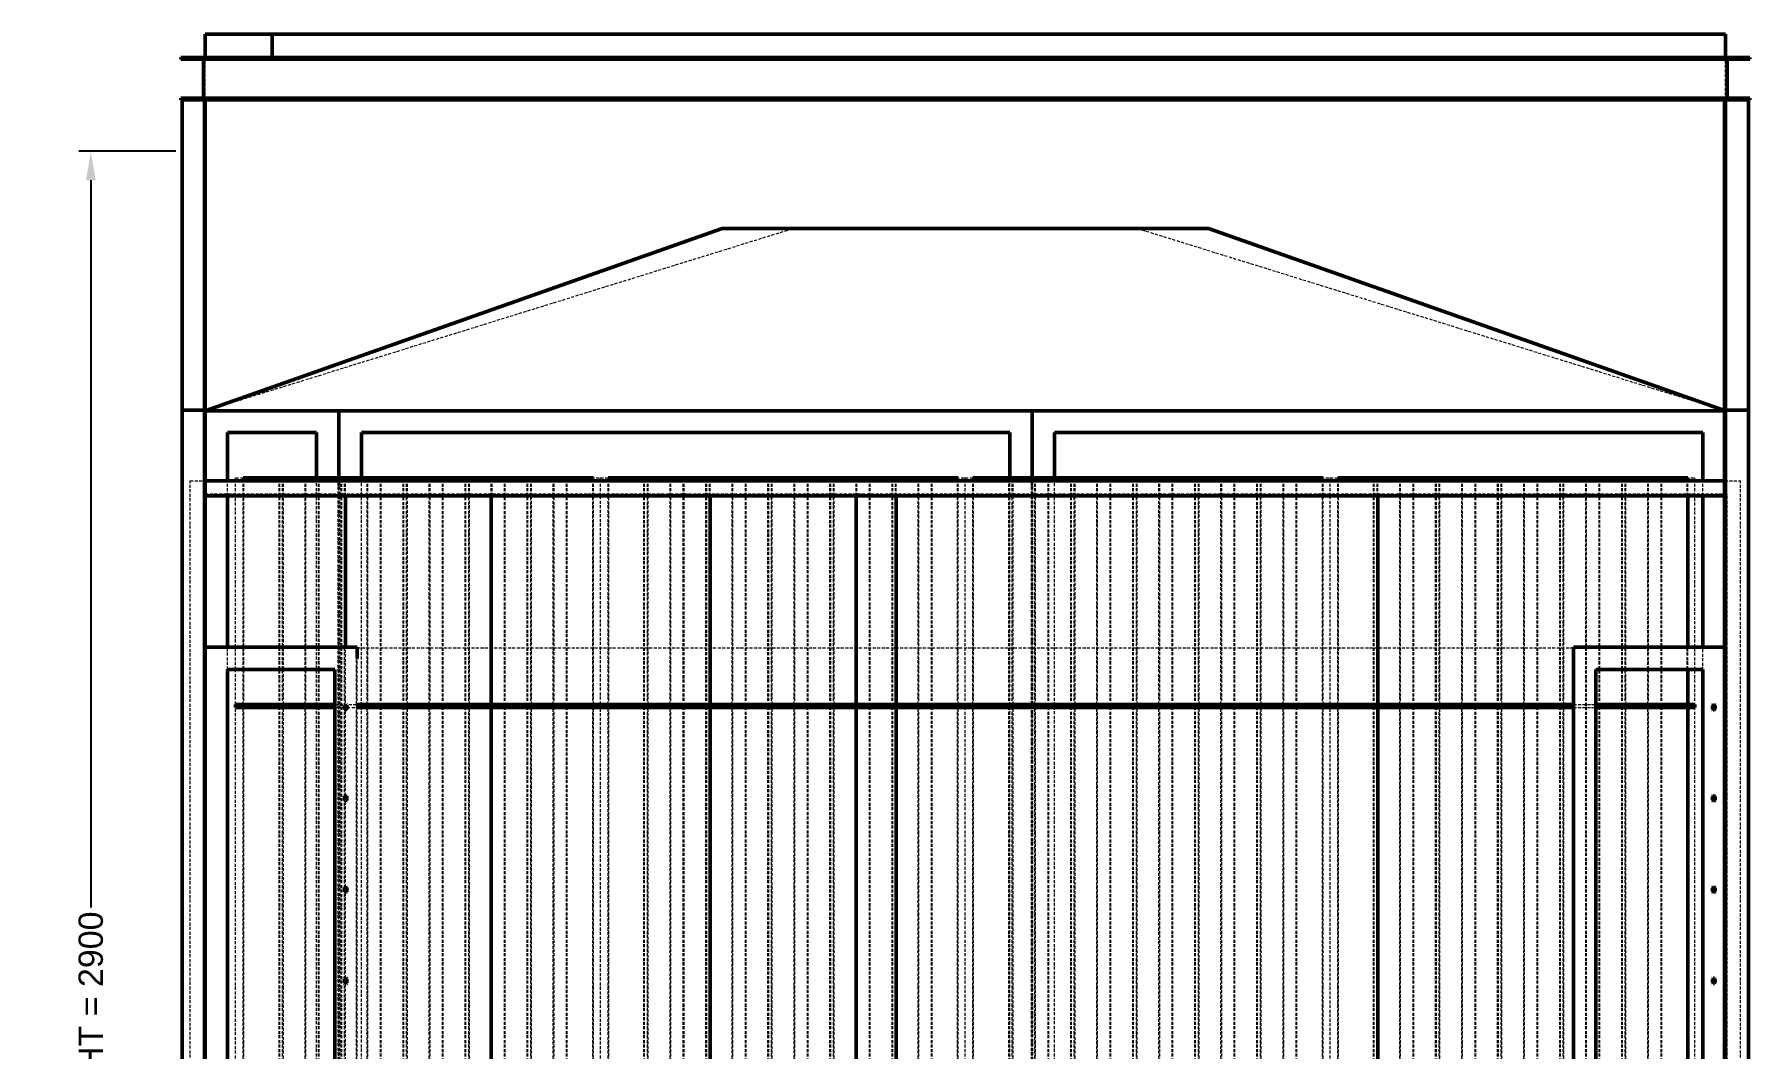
# Model space of a CAD drawing. Header units: millimetres. Extents: x 909 to 14018, y 345 to 10005.
# Drawn here: x 909 to 3730, y 8313 to 9981 of the extents above; entities that cross this region are included whole.
import ezdxf

# ---------------------------------------------------------------- set-up
doc = ezdxf.new("R2010")
doc.units = ezdxf.units.MM
doc.linetypes.add('Hidden', pattern=[15, 5, -3, 5, -2])
for name, color, linetype, lineweight in [('Default', 7, 'Continuous', 50), ('Edges', 7, 'Hidden', 15), ('HiddenEdges', 2, 'Hidden', 15), ('HiddenSilhouettes', 2, 'Hidden', 15), ('HiddenWires', 7, 'Hidden', 15), ('Silhouettes', 7, 'Continuous', 50), ('Wires', 7, 'Hidden', 15)]:
    doc.layers.add(name, color=color, linetype=linetype, lineweight=lineweight)
doc.layers.add('Dimension', color=7, linetype='Continuous', lineweight=50, true_color=0x6495ed)
doc.styles.add('Default', font='arial.ttf')
doc.dimstyles.get("Standard").update_dxf_attribs({"dimtxt": 0.18, "dimasz": 0.18, "dimexe": 0.18, "dimexo": 0.0625, "dimgap": 0.09, "dimtad": 0, "dimtih": 1, "dimtoh": 1, "dimdec": 4, "dimzin": 0, "dimdsep": 46, "dimtxsty": 'Standard', "dimcen": 0.09, "dimadec": 0, "dimazin": 0, "dimtfac": 1, "dimtdec": 4, "dimtofl": 0, "dimtmove": 0, "dimatfit": 3, "dimfxl": 1, "dimtolj": 1, "dimtzin": 0, "dimarcsym": 0})

# ---------------------------------------------------------------- blocks, each defined once
blk = doc.blocks.new('Left')
at = {"layer": 'Edges'}
blk.add_lwpolyline([(282.8, 1322.9), (1248.8, 1023.3)], dxfattribs=at)
for points in [[(-1250, 1022.9, 0), (-282.8, 1322.9, 0)], [(-1187.5, 907.9, 0), (-1187.5, 912.9, 0)], [(-1121.5, 907.9, 0), (-1121.5, 912.9, 0)], [(-1085.5, 907.9, 0), (-1085.5, 912.9, 0)], [(-983.5, 907.9, 0), (-983.5, 912.9, 0)], [(-917.5, 907.9, 0), (-917.5, 912.9, 0)], [(-881.5, 907.9, 0), (-881.5, 912.9, 0)], [(-815.5, 907.9, 0), (-815.5, 912.9, 0)], [(-713.5, 907.9, 0), (-713.5, 912.9, 0)], [(-677.5, 907.9, 0), (-677.5, 912.9, 0)], [(-611.5, 907.9, 0), (-611.5, 912.9, 0)], [(-587.5, 907.9, 0), (-587.5, 912.9, 0)], [(-521.5, 907.9, 0), (-521.5, 912.9, 0)], [(-485.5, 907.9, 0), (-485.5, 912.9, 0)], [(-383.5, 907.9, 0), (-383.5, 912.9, 0)], [(-317.5, 907.9, 0), (-317.5, 912.9, 0)], [(-281.5, 907.9, 0), (-281.5, 912.9, 0)], [(-215.5, 907.9, 0), (-215.5, 912.9, 0)], [(-77.5, 907.9, 0), (-77.5, 912.9, 0)], [(-11.5, 907.9, 0), (-11.5, 912.9, 0)], [(12.5, 907.9, 0), (12.5, 912.9, 0)], [(78.5, 907.9, 0), (78.5, 912.9, 0)], [(114.5, 907.9, 0), (114.5, 912.9, 0)], [(180.5, 907.9, 0), (180.5, 912.9, 0)], [(216.5, 907.9, 0), (216.5, 912.9, 0)], [(282.5, 907.9, 0), (282.5, 912.9, 0)], [(318.5, 907.9, 0), (318.5, 912.9, 0)], [(384.5, 907.9, 0), (384.5, 912.9, 0)], [(420.5, 907.9, 0), (420.5, 912.9, 0)], [(486.5, 907.9, 0), (486.5, 912.9, 0)], [(522.5, 907.9, 0), (522.5, 912.9, 0)], [(588.5, 907.9, 0), (588.5, 912.9, 0)], [(612.5, 907.9, 0), (612.5, 912.9, 0)], [(714.5, 907.9, 0), (714.5, 912.9, 0)], [(780.5, 907.9, 0), (780.5, 912.9, 0)], [(816.5, 907.9, 0), (816.5, 912.9, 0)], [(882.5, 907.9, 0), (882.5, 912.9, 0)], [(918.5, 907.9, 0), (918.5, 912.9, 0)], [(984.5, 907.9, 0), (984.5, 912.9, 0)], [(1020.5, 907.9, 0), (1020.5, 912.9, 0)], [(1086.5, 907.9, 0), (1086.5, 912.9, 0)], [(1122.5, 907.9, 0), (1122.5, 912.9, 0)], [(-1187.5, 634.1, 0), (-1187.5, 882.9, 0)], [(-1121.5, 634.1, 0), (-1121.5, 882.9, 0)], [(-1085.5, 634.1, 0), (-1085.5, 882.9, 0)], [(-983.5, 539.9, 0), (-983.5, 882.9, 0)], [(-917.5, 539.9, 0), (-917.5, 882.9, 0)], [(-881.5, 539.9, 0), (-881.5, 882.9, 0)], [(-815.5, 539.9, 0), (-815.5, 882.9, 0)], [(-713.5, 539.9, 0), (-713.5, 882.9, 0)], [(-677.5, 539.9, 0), (-677.5, 882.9, 0)], [(-611.5, 539.9, 0), (-611.5, 882.9, 0)], [(-587.5, 539.9, 0), (-587.5, 882.9, 0)], [(-521.5, 539.9, 0), (-521.5, 882.9, 0)], [(-485.5, 539.9, 0), (-485.5, 882.9, 0)], [(-383.5, 539.9, 0), (-383.5, 882.9, 0)], [(-317.5, 539.9, 0), (-317.5, 882.9, 0)], [(-281.5, 539.9, 0), (-281.5, 882.9, 0)], [(-215.5, 539.9, 0), (-215.5, 882.9, 0)], [(-77.5, 539.9, 0), (-77.5, 882.9, 0)], [(-11.5, 539.9, 0), (-11.5, 882.9, 0)], [(12.5, 539.9, 0), (12.5, 882.9, 0)], [(78.5, 539.9, 0), (78.5, 882.9, 0)], [(114.5, 539.9, 0), (114.5, 882.9, 0)], [(180.5, 539.9, 0), (180.5, 882.9, 0)], [(216.5, 539.9, 0), (216.5, 882.9, 0)], [(282.5, 539.9, 0), (282.5, 882.9, 0)], [(318.5, 539.9, 0), (318.5, 882.9, 0)], [(384.5, 539.9, 0), (384.5, 882.9, 0)], [(420.5, 539.9, 0), (420.5, 882.9, 0)], [(486.5, 539.9, 0), (486.5, 882.9, 0)], [(522.5, 539.9, 0), (522.5, 882.9, 0)], [(588.5, 539.9, 0), (588.5, 882.9, 0)], [(612.5, 539.9, 0), (612.5, 882.9, 0)], [(714.5, 539.9, 0), (714.5, 882.9, 0)], [(780.5, 539.9, 0), (780.5, 882.9, 0)], [(816.5, 539.9, 0), (816.5, 882.9, 0)], [(882.5, 539.9, 0), (882.5, 882.9, 0)], [(918.5, 539.9, 0), (918.5, 882.9, 0)], [(984.5, 539.9, 0), (984.5, 882.9, 0)], [(1020.5, 634.1, 0), (1020.5, 882.9, 0)], [(1086.5, 634.1, 0), (1086.5, 882.9, 0)], [(1122.5, 634.1, 0), (1122.5, 882.9, 0)], [(-1187.5, 539.9, 0), (-1187.5, 597.3, 0)], [(-1121.5, 539.9, 0), (-1121.5, 597.3, 0)], [(-1085.5, 539.9, 0), (-1085.5, 597.3, 0)], [(1086.5, 539.9, 0), (1086.5, 597.3, 0)], [(1122.5, 539.9, 0), (1122.5, 597.3, 0)], [(-1187.5, -72.1, 0), (-1187.5, 534.9, 0)], [(-1121.5, -72.1, 0), (-1121.5, 534.9, 0)], [(-1085.5, -72.1, 0), (-1085.5, 534.9, 0)], [(-983.5, -72.1, 0), (-983.5, 534.9, 0)], [(-917.5, -72.1, 0), (-917.5, 534.9, 0)], [(-881.5, -72.1, 0), (-881.5, 534.9, 0)], [(-815.5, -72.1, 0), (-815.5, 534.9, 0)], [(-713.5, -72.1, 0), (-713.5, 534.9, 0)], [(-677.5, -72.1, 0), (-677.5, 534.9, 0)], [(-611.5, -72.1, 0), (-611.5, 534.9, 0)], [(-587.5, -72.1, 0), (-587.5, 534.9, 0)], [(-521.5, -72.1, 0), (-521.5, 534.9, 0)], [(-485.5, -72.1, 0), (-485.5, 534.9, 0)], [(-383.5, -72.1, 0), (-383.5, 534.9, 0)], [(-317.5, -72.1, 0), (-317.5, 534.9, 0)], [(-281.5, -72.1, 0), (-281.5, 534.9, 0)], [(-215.5, -72.1, 0), (-215.5, 534.9, 0)], [(-77.5, -72.1, 0), (-77.5, 534.9, 0)], [(-11.5, -72.1, 0), (-11.5, 534.9, 0)], [(12.5, -72.1, 0), (12.5, 534.9, 0)], [(78.5, -72.1, 0), (78.5, 534.9, 0)], [(114.5, -72.1, 0), (114.5, 534.9, 0)], [(180.5, -72.1, 0), (180.5, 534.9, 0)], [(216.5, -72.1, 0), (216.5, 534.9, 0)], [(282.5, -72.1, 0), (282.5, 534.9, 0)], [(318.5, -72.1, 0), (318.5, 534.9, 0)], [(384.5, -72.1, 0), (384.5, 534.9, 0)], [(420.5, -72.1, 0), (420.5, 534.9, 0)], [(486.5, -72.1, 0), (486.5, 534.9, 0)], [(522.5, -72.1, 0), (522.5, 534.9, 0)], [(588.5, -72.1, 0), (588.5, 534.9, 0)], [(612.5, -72.1, 0), (612.5, 534.9, 0)], [(714.5, -72.1, 0), (714.5, 534.9, 0)], [(780.5, -72.1, 0), (780.5, 534.9, 0)], [(816.5, -72.1, 0), (816.5, 534.9, 0)], [(882.5, -72.1, 0), (882.5, 534.9, 0)], [(918.5, -72.1, 0), (918.5, 534.9, 0)], [(984.5, -72.1, 0), (984.5, 534.9, 0)], [(1086.5, -72.1, 0), (1086.5, 534.9, 0)], [(1122.5, -72.1, 0), (1122.5, 534.9, 0)]]:
    blk.add_polyline3d(points, dxfattribs=at)
for points in [[(-1128.5, 912.9, 0)], [(-1127.3, 912.9, 0)], [(-1063.7, 912.9, 0)], [(-1062.5, 912.9, 0)], [(-1026.5, 912.9, 0)], [(-1025.3, 912.9, 0)], [(-982.3, 912.9, 0)], [(-961.7, 912.9, 0)], [(-960.5, 912.9, 0)], [(-924.5, 912.9, 0)], [(-923.3, 912.9, 0)], [(-859.7, 912.9, 0)], [(-858.5, 912.9, 0)], [(-822.5, 912.9, 0)], [(-821.3, 912.9, 0)], [(-816.7, 912.9, 0)], [(-756.5, 912.9, 0)], [(-720.5, 912.9, 0)], [(-719.3, 912.9, 0)], [(-676.3, 912.9, 0)], [(-655.7, 912.9, 0)], [(-528.5, 912.9, 0)], [(-462.5, 912.9, 0)], [(-426.5, 912.9, 0)], [(-425.3, 912.9, 0)], [(-382.3, 912.9, 0)], [(-360.5, 912.9, 0)], [(-323.3, 912.9, 0)], [(-259.7, 912.9, 0)], [(-258.5, 912.9, 0)], [(-222.5, 912.9, 0)], [(-221.3, 912.9, 0)], [(-216.7, 912.9, 0)], [(-156.5, 912.9, 0)], [(-120.5, 912.9, 0)], [(-119.3, 912.9, 0)], [(-76.3, 912.9, 0)], [(-55.7, 912.9, 0)], [(71.5, 912.9, 0)], [(72.7, 912.9, 0)], [(136.3, 912.9, 0)], [(137.5, 912.9, 0)], [(174.7, 912.9, 0)], [(238.3, 912.9, 0)], [(239.5, 912.9, 0)], [(275.5, 912.9, 0)], [(276.7, 912.9, 0)], [(340.3, 912.9, 0)], [(341.5, 912.9, 0)], [(377.5, 912.9, 0)], [(378.7, 912.9, 0)], [(442.3, 912.9, 0)], [(443.5, 912.9, 0)], [(479.5, 912.9, 0)], [(480.7, 912.9, 0)], [(544.3, 912.9, 0)], [(545.5, 912.9, 0)], [(671.5, 912.9, 0)], [(672.7, 912.9, 0)], [(736.3, 912.9, 0)], [(737.5, 912.9, 0)], [(773.5, 912.9, 0)], [(774.7, 912.9, 0)], [(838.3, 912.9, 0)], [(839.5, 912.9, 0)], [(875.5, 912.9, 0)], [(876.7, 912.9, 0)], [(881.3, 912.9, 0)], [(940.3, 912.9, 0)], [(941.5, 912.9, 0)], [(977.5, 912.9, 0)], [(978.7, 912.9, 0)], [(1042.3, 912.9, 0)], [(1043.5, 912.9, 0)], [(1079.5, 912.9, 0)], [(1080.7, 912.9, 0)], [(1144.3, 912.9, 0)], [(1145.5, 912.9, 0)]]:
    blk.add_polyline3d(points, close=True, dxfattribs=at)
at = {"layer": 'HiddenEdges'}
blk.add_lwpolyline([(1248.8, 1023.3), (1250, 1022.9)], dxfattribs=at)
for points in [[(-1141.2, 1640.9, 0), (-1248.8, 1640.9, 0)], [(-1248.8, 1604.1, 0), (-1248.8, 1640.9, 0)], [(-1235, 1640.9, 0), (-1235, 1642.1, 0)], [(-1155, 1640.9, 0), (-1155, 1642.1, 0)], [(-1141.2, 1604.1, 0), (-1141.2, 1640.9, 0)], [(-1138.8, 1604.1, 0), (-1138.8, 1640.9, 0)], [(1248.8, 1640.9, 0), (-1138.8, 1640.9, 0)], [(-1125, 1640.9, 0), (-1125, 1642.1, 0)], [(1235, 1640.9, 0), (1235, 1642.1, 0)], [(1248.8, 1604.1, 0), (1248.8, 1640.9, 0)], [(-1250, 1534.1, 0), (-1250, 1604.1, 0)], [(1250, 1534.1, 0), (1250, 1604.1, 0)], [(-1250, 1532.9, 0), (-1286.8, 1532.9, 0)], [(-1286.8, 1025.3, 0), (-1286.8, 1532.9, 0)], [(1286.8, 1532.9, 0), (1250, 1532.9, 0)], [(1286.8, 1025.3, 0), (1286.8, 1532.9, 0)], [(-1286.8, 1519.1, 0), (-1288, 1519.1, 0)], [(1288, 1519.1, 0), (1286.8, 1519.1, 0)], [(-1286.8, 1039.1, 0), (-1288, 1039.1, 0)], [(-1250, 1025.3, 0), (-1286.8, 1025.3, 0)], [(-1286.8, -1364.7, 0), (-1286.8, 1022.9, 0)], [(-1250, 1022.9, 0), (-1286.8, 1022.9, 0)], [(-1248.8, -1364.7, 0), (-1248.8, 1022.9, 0)], [(-1031.2, -1364.7, 0), (-1031.2, 1022.9, 0)], [(-1028.8, -1364.7, 0), (-1028.8, 1022.9, 0)], [(108.8, -1364.7, 0), (108.8, 1022.9, 0)], [(111.2, -1364.7, 0), (111.2, 1022.9, 0)], [(1286.8, 1025.3, 0), (1250, 1025.3, 0)], [(1286.8, 1022.9, 0), (1250, 1022.9, 0)], [(1288, 1039.1, 0), (1286.8, 1039.1, 0)], [(1286.8, -1364.7, 0), (1286.8, 1022.9, 0)], [(-1286.8, 1009.1, 0), (-1288, 1009.1, 0)], [(1288, 1009.1, 0), (1286.8, 1009.1, 0)], [(-1187.5, 882.9, 0), (-1187.5, 907.9, 0)], [(-1128.5, -227.1, 0), (-1128.5, 912.9, 0)], [(-1127.3, -227.1, 0), (-1127.3, 912.9, 0)], [(-1121.5, 882.9, 0), (-1121.5, 907.9, 0)], [(-1085.5, 882.9, 0), (-1085.5, 907.9, 0)], [(-1063.7, -227.1, 0), (-1063.7, 912.9, 0)], [(-1062.5, -227.1, 0), (-1062.5, 912.9, 0)], [(-1026.5, -227.1, 0), (-1026.5, 912.9, 0)], [(-1025.3, -227.1, 0), (-1025.3, 912.9, 0)], [(-983.5, 882.9, 0), (-983.5, 907.9, 0)], [(-982.3, -227.1, 0), (-982.3, 912.9, 0)], [(-961.7, -227.1, 0), (-961.7, 912.9, 0)], [(-960.5, -227.1, 0), (-960.5, 912.9, 0)], [(-924.5, -227.1, 0), (-924.5, 912.9, 0)], [(-923.3, -227.1, 0), (-923.3, 912.9, 0)], [(-917.5, 882.9, 0), (-917.5, 907.9, 0)], [(-881.5, 882.9, 0), (-881.5, 907.9, 0)], [(-859.7, -227.1, 0), (-859.7, 912.9, 0)], [(-858.5, -227.1, 0), (-858.5, 912.9, 0)], [(-822.5, -227.1, 0), (-822.5, 912.9, 0)], [(-821.3, -227.1, 0), (-821.3, 912.9, 0)], [(-816.7, -227.1, 0), (-816.7, 912.9, 0)], [(-815.5, 882.9, 0), (-815.5, 907.9, 0)], [(-756.5, -227.1, 0), (-756.5, 912.9, 0)], [(-720.5, -227.1, 0), (-720.5, 912.9, 0)], [(-719.3, -227.1, 0), (-719.3, 912.9, 0)], [(-713.5, 882.9, 0), (-713.5, 907.9, 0)], [(-677.5, 882.9, 0), (-677.5, 907.9, 0)], [(-676.3, -227.1, 0), (-676.3, 912.9, 0)], [(-655.7, -227.1, 0), (-655.7, 912.9, 0)], [(-611.5, 882.9, 0), (-611.5, 907.9, 0)], [(-587.5, 882.9, 0), (-587.5, 907.9, 0)], [(-528.5, -227.1, 0), (-528.5, 912.9, 0)], [(-521.5, 882.9, 0), (-521.5, 907.9, 0)], [(-485.5, 882.9, 0), (-485.5, 907.9, 0)], [(-462.5, -227.1, 0), (-462.5, 912.9, 0)], [(-426.5, -227.1, 0), (-426.5, 912.9, 0)], [(-425.3, -227.1, 0), (-425.3, 912.9, 0)], [(-383.5, 882.9, 0), (-383.5, 907.9, 0)], [(-382.3, -227.1, 0), (-382.3, 912.9, 0)], [(-360.5, -227.1, 0), (-360.5, 912.9, 0)], [(-323.3, -227.1, 0), (-323.3, 912.9, 0)], [(-317.5, 882.9, 0), (-317.5, 907.9, 0)], [(-281.5, 882.9, 0), (-281.5, 907.9, 0)], [(-259.7, -227.1, 0), (-259.7, 912.9, 0)], [(-258.5, -227.1, 0), (-258.5, 912.9, 0)], [(-222.5, -227.1, 0), (-222.5, 912.9, 0)], [(-221.3, -227.1, 0), (-221.3, 912.9, 0)], [(-216.7, -227.1, 0), (-216.7, 912.9, 0)], [(-215.5, 882.9, 0), (-215.5, 907.9, 0)], [(-156.5, -227.1, 0), (-156.5, 912.9, 0)], [(-120.5, -227.1, 0), (-120.5, 912.9, 0)], [(-119.3, -227.1, 0), (-119.3, 912.9, 0)], [(-77.5, 882.9, 0), (-77.5, 907.9, 0)], [(-76.3, -227.1, 0), (-76.3, 912.9, 0)], [(-55.7, -227.1, 0), (-55.7, 912.9, 0)], [(-11.5, 882.9, 0), (-11.5, 907.9, 0)], [(12.5, 882.9, 0), (12.5, 907.9, 0)], [(71.5, -227.1, 0), (71.5, 912.9, 0)], [(72.7, -227.1, 0), (72.7, 912.9, 0)], [(78.5, 882.9, 0), (78.5, 907.9, 0)], [(114.5, 882.9, 0), (114.5, 907.9, 0)], [(136.3, -227.1, 0), (136.3, 912.9, 0)], [(137.5, -227.1, 0), (137.5, 912.9, 0)], [(174.7, -227.1, 0), (174.7, 912.9, 0)], [(180.5, 882.9, 0), (180.5, 907.9, 0)], [(216.5, 882.9, 0), (216.5, 907.9, 0)], [(238.3, -227.1, 0), (238.3, 912.9, 0)], [(239.5, -227.1, 0), (239.5, 912.9, 0)], [(275.5, -227.1, 0), (275.5, 912.9, 0)], [(276.7, -227.1, 0), (276.7, 912.9, 0)], [(282.5, 882.9, 0), (282.5, 907.9, 0)], [(318.5, 882.9, 0), (318.5, 907.9, 0)], [(340.3, -227.1, 0), (340.3, 912.9, 0)], [(341.5, -227.1, 0), (341.5, 912.9, 0)], [(377.5, -227.1, 0), (377.5, 912.9, 0)], [(378.7, -227.1, 0), (378.7, 912.9, 0)], [(384.5, 882.9, 0), (384.5, 907.9, 0)], [(420.5, 882.9, 0), (420.5, 907.9, 0)], [(442.3, -227.1, 0), (442.3, 912.9, 0)], [(443.5, -227.1, 0), (443.5, 912.9, 0)], [(479.5, -227.1, 0), (479.5, 912.9, 0)], [(480.7, -227.1, 0), (480.7, 912.9, 0)], [(486.5, 882.9, 0), (486.5, 907.9, 0)], [(522.5, 882.9, 0), (522.5, 907.9, 0)], [(544.3, -227.1, 0), (544.3, 912.9, 0)], [(545.5, -227.1, 0), (545.5, 912.9, 0)], [(588.5, 882.9, 0), (588.5, 907.9, 0)], [(612.5, 882.9, 0), (612.5, 907.9, 0)], [(671.5, -227.1, 0), (671.5, 912.9, 0)], [(672.7, -227.1, 0), (672.7, 912.9, 0)], [(714.5, 882.9, 0), (714.5, 907.9, 0)], [(736.3, -227.1, 0), (736.3, 912.9, 0)], [(737.5, -227.1, 0), (737.5, 912.9, 0)], [(773.5, -227.1, 0), (773.5, 912.9, 0)], [(774.7, -227.1, 0), (774.7, 912.9, 0)], [(780.5, 882.9, 0), (780.5, 907.9, 0)], [(816.5, 882.9, 0), (816.5, 907.9, 0)], [(838.3, -227.1, 0), (838.3, 912.9, 0)], [(839.5, -227.1, 0), (839.5, 912.9, 0)], [(875.5, -227.1, 0), (875.5, 912.9, 0)], [(876.7, -227.1, 0), (876.7, 912.9, 0)], [(881.3, -227.1, 0), (881.3, 912.9, 0)], [(882.5, 882.9, 0), (882.5, 907.9, 0)], [(918.5, 882.9, 0), (918.5, 907.9, 0)], [(940.3, -227.1, 0), (940.3, 912.9, 0)], [(941.5, -227.1, 0), (941.5, 912.9, 0)], [(977.5, -227.1, 0), (977.5, 912.9, 0)], [(978.7, -227.1, 0), (978.7, 912.9, 0)], [(984.5, 882.9, 0), (984.5, 907.9, 0)], [(1020.5, 882.9, 0), (1020.5, 907.9, 0)], [(1042.3, -227.1, 0), (1042.3, 912.9, 0)], [(1043.5, -227.1, 0), (1043.5, 912.9, 0)], [(1079.5, -227.1, 0), (1079.5, 912.9, 0)], [(1080.7, -227.1, 0), (1080.7, 912.9, 0)], [(1086.5, 882.9, 0), (1086.5, 907.9, 0)], [(1122.5, 882.9, 0), (1122.5, 907.9, 0)], [(1144.3, -227.1, 0), (1144.3, 912.9, 0)], [(1145.5, -227.1, 0), (1145.5, 912.9, 0)], [(1253, 885.9, 0), (-1253, 885.9, 0)], [(-1253, -1620.1, 0), (-1253, 885.9, 0)], [(1253, -1620.1, 0), (1253, 885.9, 0)], [(-1001.2, 632.9, 0), (-1248.8, 632.9, 0)], [(-1248.8, -1364.7, 0), (-1248.8, 632.9, 0)], [(-1187.5, 597.3, 0), (-1187.5, 634.1, 0)], [(-1121.5, 597.3, 0), (-1121.5, 634.1, 0)], [(-1085.5, 597.3, 0), (-1085.5, 634.1, 0)], [(-1001.2, -1364.7, 0), (-1001.2, 632.9, 0)], [(1001.2, -1364.7, 0), (1001.2, 632.9, 0)], [(1248.8, 632.9, 0), (1001.2, 632.9, 0)], [(1020.5, -227.1, 0), (1020.5, 634.1, 0)], [(1086.5, 597.3, 0), (1086.5, 634.1, 0)], [(1122.5, 597.3, 0), (1122.5, 634.1, 0)], [(-1187.5, 534.9, 0), (-1187.5, 539.9, 0)], [(-1121.5, 534.9, 0), (-1121.5, 539.9, 0)], [(-1085.5, 534.9, 0), (-1085.5, 539.9, 0)], [(-983.5, 534.9, 0), (-983.5, 539.9, 0)], [(-917.5, 534.9, 0), (-917.5, 539.9, 0)], [(-881.5, 534.9, 0), (-881.5, 539.9, 0)], [(-815.5, 534.9, 0), (-815.5, 539.9, 0)], [(-713.5, 534.9, 0), (-713.5, 539.9, 0)], [(-677.5, 534.9, 0), (-677.5, 539.9, 0)], [(-611.5, 534.9, 0), (-611.5, 539.9, 0)], [(-587.5, 534.9, 0), (-587.5, 539.9, 0)], [(-521.5, 534.9, 0), (-521.5, 539.9, 0)], [(-485.5, 534.9, 0), (-485.5, 539.9, 0)], [(-383.5, 534.9, 0), (-383.5, 539.9, 0)], [(-317.5, 534.9, 0), (-317.5, 539.9, 0)], [(-281.5, 534.9, 0), (-281.5, 539.9, 0)], [(-215.5, 534.9, 0), (-215.5, 539.9, 0)], [(-77.5, 534.9, 0), (-77.5, 539.9, 0)], [(-11.5, 534.9, 0), (-11.5, 539.9, 0)], [(12.5, 534.9, 0), (12.5, 539.9, 0)], [(78.5, 534.9, 0), (78.5, 539.9, 0)], [(114.5, 534.9, 0), (114.5, 539.9, 0)], [(180.5, 534.9, 0), (180.5, 539.9, 0)], [(216.5, 534.9, 0), (216.5, 539.9, 0)], [(282.5, 534.9, 0), (282.5, 539.9, 0)], [(318.5, 534.9, 0), (318.5, 539.9, 0)], [(384.5, 534.9, 0), (384.5, 539.9, 0)], [(420.5, 534.9, 0), (420.5, 539.9, 0)], [(486.5, 534.9, 0), (486.5, 539.9, 0)], [(522.5, 534.9, 0), (522.5, 539.9, 0)], [(588.5, 534.9, 0), (588.5, 539.9, 0)], [(612.5, 534.9, 0), (612.5, 539.9, 0)], [(714.5, 534.9, 0), (714.5, 539.9, 0)], [(780.5, 534.9, 0), (780.5, 539.9, 0)], [(816.5, 534.9, 0), (816.5, 539.9, 0)], [(882.5, 534.9, 0), (882.5, 539.9, 0)], [(918.5, 534.9, 0), (918.5, 539.9, 0)], [(984.5, 534.9, 0), (984.5, 539.9, 0)], [(1086.5, 534.9, 0), (1086.5, 539.9, 0)], [(1122.5, 534.9, 0), (1122.5, 539.9, 0)]]:
    blk.add_polyline3d(points, dxfattribs=at)
at = {"layer": 'HiddenSilhouettes'}
blk.add_lwpolyline([(1248.8, 1023.3), (1250, 1022.9)], dxfattribs=at)
for points in [[(-1253, 1601.1, 0)], [(1253, 1601.1, 0)]]:
    blk.add_polyline3d(points, close=True, dxfattribs=at)
for points in [[(-1288, 1534.1, 0), (-1288, 1534.1, 0)], [(-1250, 1534.1, 0), (-1250, 1534.1, 0)], [(1250, 1534.1, 0), (1250, 1534.1, 0)], [(1288, 1534.1, 0), (1288, 1534.1, 0)], [(-1246.6, 1024.1, 0), (-1030, 1024.1, 0)], [(-1030, 1022.9, 0), (-1030, 1024.1, 0)], [(-1030, 1024.1, 0), (110, 1024.1, 0)], [(110, 1024.1, 0), (1246.6, 1024.1, 0)], [(110, 1022.9, 0), (110, 1024.1, 0)], [(1248.8, 1024.1, 0), (1250, 1024.1, 0)], [(1248.8, 1022.9, 0), (1250, 1022.9, 0)], [(-1275, 907.9, 0), (-1250, 907.9, 0)], [(-1275, -1368.9, 0), (-1275, 907.9, 0)], [(-1213.2, 882.9, 0), (-1213.2, 907.9, 0)], [(-1186.3, -227.1, 0), (-1186.3, 912.9, 0)], [(-1122.7, -227.1, 0), (-1122.7, 912.9, 0)], [(-1084.3, -227.1, 0), (-1084.3, 912.9, 0)], [(-1066.8, -1329.1, 0), (-1066.8, 912.9, 0)], [(-1030, -1365.9, 0), (-1030, 912.9, 0)], [(-1020.7, -227.1, 0), (-1020.7, 912.9, 0)], [(-1019.5, 882.9, 0), (-1019.5, 907.9, 0)], [(-993.2, -1329.1, 0), (-993.2, 912.9, 0)], [(-918.7, -227.1, 0), (-918.7, 912.9, 0)], [(-880.3, -227.1, 0), (-880.3, 912.9, 0)], [(-779.5, 882.9, 0), (-779.5, 907.9, 0)], [(-778.3, -227.1, 0), (-778.3, 912.9, 0)], [(-757.7, -227.1, 0), (-757.7, 912.9, 0)], [(-714.7, -227.1, 0), (-714.7, 912.9, 0)], [(-654.5, -227.1, 0), (-654.5, 912.9, 0)], [(-612.7, -227.1, 0), (-612.7, 912.9, 0)], [(-586.3, -227.1, 0), (-586.3, 912.9, 0)], [(-527.3, -227.1, 0), (-527.3, 912.9, 0)], [(-522.7, -227.1, 0), (-522.7, 912.9, 0)], [(-484.3, -227.1, 0), (-484.3, 912.9, 0)], [(-463.7, -227.1, 0), (-463.7, 912.9, 0)], [(-420.7, -227.1, 0), (-420.7, 912.9, 0)], [(-419.5, 882.9, 0), (-419.5, 907.9, 0)], [(-361.7, -227.1, 0), (-361.7, 912.9, 0)], [(-324.5, -227.1, 0), (-324.5, 912.9, 0)], [(-318.7, -227.1, 0), (-318.7, 912.9, 0)], [(-280.3, -227.1, 0), (-280.3, 912.9, 0)], [(-179.5, 882.9, 0), (-179.5, 907.9, 0)], [(-178.3, -227.1, 0), (-178.3, 912.9, 0)], [(-157.7, -227.1, 0), (-157.7, 912.9, 0)], [(-114.7, -227.1, 0), (-114.7, 912.9, 0)], [(-113.5, 882.9, 0), (-113.5, 907.9, 0)], [(-54.5, -227.1, 0), (-54.5, 912.9, 0)], [(-12.7, -227.1, 0), (-12.7, 912.9, 0)], [(13.7, -227.1, 0), (13.7, 912.9, 0)], [(73.2, -1329.1, 0), (73.2, 912.9, 0)], [(77.3, -227.1, 0), (77.3, 912.9, 0)], [(110, -1365.9, 0), (110, 912.9, 0)], [(115.7, -227.1, 0), (115.7, 912.9, 0)], [(146.8, -1329.1, 0), (146.8, 912.9, 0)], [(173.5, -227.1, 0), (173.5, 912.9, 0)], [(179.3, -227.1, 0), (179.3, 912.9, 0)], [(217.7, -227.1, 0), (217.7, 912.9, 0)], [(281.3, -227.1, 0), (281.3, 912.9, 0)], [(319.7, -227.1, 0), (319.7, 912.9, 0)], [(383.3, -227.1, 0), (383.3, 912.9, 0)], [(421.7, -227.1, 0), (421.7, 912.9, 0)], [(485.3, -227.1, 0), (485.3, 912.9, 0)], [(523.7, -227.1, 0), (523.7, 912.9, 0)], [(587.3, -227.1, 0), (587.3, 912.9, 0)], [(613.7, -227.1, 0), (613.7, 912.9, 0)], [(677.3, -227.1, 0), (677.3, 912.9, 0)], [(678.5, 882.9, 0), (678.5, 907.9, 0)], [(715.7, -227.1, 0), (715.7, 912.9, 0)], [(779.3, -227.1, 0), (779.3, 912.9, 0)], [(817.7, -227.1, 0), (817.7, 912.9, 0)], [(919.7, -227.1, 0), (919.7, 912.9, 0)], [(983.3, -227.1, 0), (983.3, 912.9, 0)], [(1021.7, -227.1, 0), (1021.7, 912.9, 0)], [(1085.3, -227.1, 0), (1085.3, 912.9, 0)], [(1123.7, -227.1, 0), (1123.7, 912.9, 0)], [(1187.3, -227.1, 0), (1187.3, 912.9, 0)], [(1188.5, 882.9, 0), (1188.5, 907.9, 0)], [(1213.2, 882.9, 0), (1213.2, 907.9, 0)], [(1248.8, 907.9, 0), (1275, 907.9, 0)], [(1275, -1368.9, 0), (1275, 907.9, 0)], [(1248.8, 882.9, 0), (1250, 882.9, 0)], [(-1213.2, 597.3, 0), (-1213.2, 634.1, 0)], [(-1019.5, 534.9, 0), (-1019.5, 634.1, 0)], [(1188.5, 597.3, 0), (1188.5, 634.1, 0)], [(1213.2, 513.2, 0), (1213.2, 634.1, 0)], [(-1036.8, 539.9, 0), (-1000, 539.9, 0)], [(-779.5, 534.9, 0), (-779.5, 539.9, 0)], [(-419.5, 534.9, 0), (-419.5, 539.9, 0)], [(-179.5, 534.9, 0), (-179.5, 539.9, 0)], [(-113.5, 534.9, 0), (-113.5, 539.9, 0)], [(678.5, 534.9, 0), (678.5, 539.9, 0)], [(1000, 539.9, 0), (1036.8, 539.9, 0)], [(1188.5, 534.9, 0), (1188.5, 539.9, 0)], [(-1036.8, 534.9, 0), (-1021, 534.9, 0)], [(-1019.5, 389.8, 0), (-1019.5, 531, 0)], [(-1017, 534.9, 0), (-1000, 534.9, 0)], [(1000, 534.9, 0), (1036.8, 534.9, 0)], [(-1019.5, 239.8, 0), (-1019.5, 381, 0)], [(-1019.5, 89.8, 0), (-1019.5, 231, 0)], [(-1019.5, -60.2, 0), (-1019.5, 81, 0)]]:
    blk.add_polyline3d(points, dxfattribs=at)
at = {"layer": 'HiddenWires'}
for points in [[(-1200, 882.9, 0), (-1200, 907.9, 0)], [(-600, 882.9, 0), (-600, 907.9, 0)], [(0, 882.9, 0), (0, 907.9, 0)], [(600, 882.9, 0), (600, 907.9, 0)], [(1200, 882.9, 0), (1200, 907.9, 0)], [(-1200, 597.3, 0), (-1200, 634.1, 0)], [(1200, 597.3, 0), (1200, 634.1, 0)], [(-1200, 534.9, 0), (-1200, 539.9, 0)], [(-600, 534.9, 0), (-600, 539.9, 0)], [(600, 534.9, 0), (600, 539.9, 0)]]:
    blk.add_polyline3d(points, dxfattribs=at)
at = {"layer": 'Silhouettes'}
for points in [[(-1250, 1022.9), (-400, 1322.9)], [(400, 1322.9), (1248.8, 1023.3)], [(-1021, 532.9), (-1021, 537.9)], [(-1020.7, 538.9), (-1020, 539.6)], [(-1020, 539.6), (-1019, 539.9)], [(-1017.3, 538.9), (-1017, 537.9)], [(1229, 532.9), (1229, 537.9)], [(1229.3, 538.9), (1230, 539.6)], [(1232, 539.6), (1232.7, 538.9)], [(1232.7, 538.9), (1233, 537.9)], [(1233, 532.9), (1233, 537.9)], [(-1021, 532.9), (-1020.7, 531.9)], [(-1018, 531.2), (-1017.3, 531.9)], [(1229, 532.9), (1229.3, 531.9)], [(1229.3, 531.9), (1230, 531.2)], [(1230, 531.2), (1231, 530.9)], [(1232, 531.2), (1232.7, 531.9)], [(1232.7, 531.9), (1233, 532.9)], [(-1021, 387.9), (-1020.7, 388.9)], [(-1021, 382.9), (-1020.7, 381.9)], [(-1020.7, 388.9), (-1020, 389.6)], [(-1020.7, 381.9), (-1020, 381.2)], [(-1020, 389.6), (-1019, 389.9)], [(-1020, 381.2), (-1019, 380.9)], [(-1019, 380.9), (-1018, 381.2)], [(-1018, 389.6), (-1017.3, 388.9)], [(-1018, 381.2), (-1017.3, 381.9)], [(-1017.3, 381.9), (-1017, 382.9)], [(1229, 387.9), (1229.3, 388.9)], [(1229, 382.9), (1229.3, 381.9)], [(1229.3, 388.9), (1230, 389.6)], [(1229.3, 381.9), (1230, 381.2)], [(1230, 381.2), (1231, 380.9)], [(1231, 380.9), (1232, 381.2)], [(1232, 381.2), (1232.7, 381.9)], [(1232.7, 388.9), (1233, 387.9)], [(1232.7, 381.9), (1233, 382.9)], [(-1021, 237.9), (-1020.7, 238.9)], [(-1021, 232.9), (-1020.7, 231.9)], [(-1020.7, 238.9), (-1020, 239.6)], [(-1020.7, 231.9), (-1020, 231.2)], [(-1020, 239.6), (-1019, 239.9)], [(-1020, 231.2), (-1019, 230.9)], [(-1019, 230.9), (-1018, 231.2)], [(-1018, 239.6), (-1017.3, 238.9)], [(-1018, 231.2), (-1017.3, 231.9)], [(-1017.3, 238.9), (-1017, 237.9)], [(-1017, 232.9), (-1017, 237.9)], [(1229, 237.9), (1229.3, 238.9)], [(1229, 232.9), (1229.3, 231.9)], [(1229.3, 238.9), (1230, 239.6)], [(1229.3, 231.9), (1230, 231.2)], [(1231, 230.9), (1232, 231.2)], [(1232, 231.2), (1232.7, 231.9)], [(1232.7, 238.9), (1233, 237.9)], [(1232.7, 231.9), (1233, 232.9)], [(1233, 232.9), (1233, 237.9)], [(-1021, 82.9), (-1021, 87.9)], [(-1020.7, 88.9), (-1020, 89.6)], [(-1020, 89.6), (-1019, 89.9)], [(-1018, 89.6), (-1017.3, 88.9)], [(-1017.3, 88.9), (-1017, 87.9)], [(1229, 82.9), (1229, 87.9)], [(1229.3, 88.9), (1230, 89.6)], [(1232.7, 88.9), (1233, 87.9)], [(1233, 82.9), (1233, 87.9)], [(-1021, 82.9), (-1020.7, 81.9)], [(-1020, 81.2), (-1019, 80.9)], [(-1019, 80.9), (-1018, 81.2)], [(-1018, 81.2), (-1017.3, 81.9)], [(1229, 82.9), (1229.3, 81.9)], [(1229.3, 81.9), (1230, 81.2)], [(1230, 81.2), (1231, 80.9)], [(1231, 80.9), (1232, 81.2)], [(1232, 81.2), (1232.7, 81.9)], [(1232.7, 81.9), (1233, 82.9)]]:
    blk.add_lwpolyline(points, dxfattribs=at)
for points in [[(-1250, 1642.1, 0), (-1140, 1642.1, 0)], [(-1250, 1604.1, 0), (-1250, 1642.1, 0)], [(-1140, 1604.1, 0), (-1140, 1642.1, 0)], [(-1140, 1642.1, 0), (1250, 1642.1, 0)], [(1250, 1604.1, 0), (1250, 1642.1, 0)], [(-1290, 1604.1, 0), (1290, 1604.1, 0)], [(-1290, 1601.1, 0), (-1290, 1604.1, 0)], [(-1290, 1601.1, 0), (1290, 1601.1, 0)], [(-1253, 1537.1, 0), (-1253, 1601.1, 0)], [(1253, 1537.1, 0), (1253, 1601.1, 0)], [(1290, 1601.1, 0), (1290, 1604.1, 0)], [(-1290, 1537.1, 0), (1290, 1537.1, 0)], [(-1290, 1534.1, 0), (-1290, 1537.1, 0)], [(-1290, 1534.1, 0), (1290, 1534.1, 0)], [(-1288, 1024.1, 0), (-1288, 1534.1, 0)], [(-1251.2, 1532.9, 0), (-1250, 1532.9, 0)], [(-1251.2, 1022.9, 0), (-1251.2, 1532.9, 0)], [(-1250, 1026.3, 0), (-1250, 1534.1, 0)], [(1248.8, 1532.9, 0), (1250, 1532.9, 0)], [(1248.8, 1022.9, 0), (1248.8, 1532.9, 0)], [(1250, 1026.3, 0), (1250, 1534.1, 0)], [(1288, 1024.1, 0), (1288, 1534.1, 0)], [(1290, 1534.1, 0), (1290, 1537.1, 0)], [(-400, 1322.9, 0), (-282.8, 1322.9, 0)], [(-282.8, 1322.9, 0), (282.8, 1322.9, 0)], [(282.8, 1322.9, 0), (400, 1322.9, 0)], [(-1288, -1365.9, 0), (-1288, 1024.1, 0)], [(-1288, 1024.1, 0), (-1250, 1024.1, 0)], [(-1251.2, 1022.9, 0), (-1250, 1022.9, 0)], [(-1251.2, -1367.1, 0), (-1251.2, 1022.9, 0)], [(-1250, 1022.9, 0), (-1250, 1026.3, 0)], [(-1250, -1334.2, 0), (-1250, 1024.1, 0)], [(-1250, 1024.1, 0), (-1246.6, 1024.1, 0)], [(-1250, 1022.9, 0), (1248.8, 1022.9, 0)], [(-1030, 912.9, 0), (-1030, 1022.9, 0)], [(110, 912.9, 0), (110, 1022.9, 0)], [(1246.6, 1024.1, 0), (1248.8, 1024.1, 0)], [(1248.8, 1022.9, 0), (1250, 1022.9, 0)], [(1248.8, -1367.1, 0), (1248.8, 1022.9, 0)], [(1250, 1022.9, 0), (1250, 1026.3, 0)], [(1250, 1024.1, 0), (1288, 1024.1, 0)], [(1250, -1334.2, 0), (1250, 1024.1, 0)], [(1288, -1365.9, 0), (1288, 1024.1, 0)], [(-1213.2, 907.9, 0), (-1213.2, 987.3, 0)], [(-1213.2, 987.3, 0), (-1066.8, 987.3, 0)], [(-1066.8, 912.9, 0), (-1066.8, 987.3, 0)], [(-993.2, 912.9, 0), (-993.2, 987.3, 0)], [(-993.2, 987.3, 0), (73.2, 987.3, 0)], [(73.2, 912.9, 0), (73.2, 987.3, 0)], [(146.8, 987.3, 0), (1213.2, 987.3, 0)], [(146.8, 912.9, 0), (146.8, 987.3, 0)], [(1213.2, 907.9, 0), (1213.2, 987.3, 0)], [(-1250, 907.9, 0), (1248.8, 907.9, 0)], [(-1187.5, 912.9, 0), (-1121.5, 912.9, 0)], [(-1128.5, 912.9, 0), (-1062.5, 912.9, 0)], [(-1127.3, 912.9, 0), (-1063.7, 912.9, 0)], [(-1085.5, 912.9, 0), (-1019.5, 912.9, 0)], [(-1026.5, 912.9, 0), (-967.5, 912.9, 0)], [(-1025.3, 912.9, 0), (-967.5, 912.9, 0)], [(-1019.5, 907.9, 0), (-1019.5, 912.9, 0)], [(-983.5, 912.9, 0), (-917.5, 912.9, 0)], [(-924.5, 912.9, 0), (-858.5, 912.9, 0)], [(-923.3, 912.9, 0), (-859.7, 912.9, 0)], [(-881.5, 912.9, 0), (-815.5, 912.9, 0)], [(-822.5, 912.9, 0), (-756.5, 912.9, 0)], [(-821.3, 912.9, 0), (-757.7, 912.9, 0)], [(-779.5, 912.9, 0), (-713.5, 912.9, 0)], [(-779.5, 907.9, 0), (-779.5, 912.9, 0)], [(-720.5, 912.9, 0), (-654.5, 912.9, 0)], [(-719.3, 912.9, 0), (-655.7, 912.9, 0)], [(-677.5, 912.9, 0), (-611.5, 912.9, 0)], [(-587.5, 912.9, 0), (-521.5, 912.9, 0)], [(-528.5, 912.9, 0), (-483.7, 912.9, 0)], [(-527.3, 912.9, 0), (-483.7, 912.9, 0)], [(-485.5, 912.9, 0), (-419.5, 912.9, 0)], [(-426.5, 912.9, 0), (-360.5, 912.9, 0)], [(-425.3, 912.9, 0), (-361.7, 912.9, 0)], [(-419.5, 907.9, 0), (-419.5, 912.9, 0)], [(-383.5, 912.9, 0), (-317.5, 912.9, 0)], [(-322.5, 912.9, 0), (-259.7, 912.9, 0)], [(-322.5, 912.9, 0), (-258.5, 912.9, 0)], [(-281.5, 912.9, 0), (-215.5, 912.9, 0)], [(-222.5, 912.9, 0), (-161.2, 912.9, 0)], [(-221.3, 912.9, 0), (-161.2, 912.9, 0)], [(-179.5, 912.9, 0), (-113.5, 912.9, 0)], [(-179.5, 907.9, 0), (-179.5, 912.9, 0)], [(-120.5, 912.9, 0), (-54.5, 912.9, 0)], [(-119.3, 912.9, 0), (-55.7, 912.9, 0)], [(-113.5, 907.9, 0), (-113.5, 912.9, 0)], [(-77.5, 912.9, 0), (-11.5, 912.9, 0)], [(12.5, 912.9, 0), (78.5, 912.9, 0)], [(71.5, 912.9, 0), (137.5, 912.9, 0)], [(72.7, 912.9, 0), (136.3, 912.9, 0)], [(114.5, 912.9, 0), (180.5, 912.9, 0)], [(173.5, 912.9, 0), (239.5, 912.9, 0)], [(174.7, 912.9, 0), (238.3, 912.9, 0)], [(216.5, 912.9, 0), (282.5, 912.9, 0)], [(275.5, 912.9, 0), (322.5, 912.9, 0)], [(276.7, 912.9, 0), (322.5, 912.9, 0)], [(318.5, 912.9, 0), (384.5, 912.9, 0)], [(377.5, 912.9, 0), (443.5, 912.9, 0)], [(378.7, 912.9, 0), (442.3, 912.9, 0)], [(420.5, 912.9, 0), (486.5, 912.9, 0)], [(483.8, 912.9, 0), (544.3, 912.9, 0)], [(483.8, 912.9, 0), (545.5, 912.9, 0)], [(522.5, 912.9, 0), (588.5, 912.9, 0)], [(612.5, 912.9, 0), (678.5, 912.9, 0)], [(671.5, 912.9, 0), (737.5, 912.9, 0)], [(672.7, 912.9, 0), (736.3, 912.9, 0)], [(678.5, 907.9, 0), (678.5, 912.9, 0)], [(714.5, 912.9, 0), (780.5, 912.9, 0)], [(773.5, 912.9, 0), (839.5, 912.9, 0)], [(774.7, 912.9, 0), (838.3, 912.9, 0)], [(816.5, 912.9, 0), (882.5, 912.9, 0)], [(875.5, 912.9, 0), (941.5, 912.9, 0)], [(876.7, 912.9, 0), (940.3, 912.9, 0)], [(918.5, 912.9, 0), (984.5, 912.9, 0)], [(977.5, 912.9, 0), (1043.5, 912.9, 0)], [(978.7, 912.9, 0), (1042.3, 912.9, 0)], [(1020.5, 912.9, 0), (1086.5, 912.9, 0)], [(1079.5, 912.9, 0), (1128.8, 912.9, 0)], [(1080.7, 912.9, 0), (1128.8, 912.9, 0)], [(1122.5, 912.9, 0), (1188.5, 912.9, 0)], [(1188.5, 907.9, 0), (1188.5, 912.9, 0)], [(-1250, 882.9, 0), (1248.8, 882.9, 0)], [(-1213.2, 634.1, 0), (-1213.2, 882.9, 0)], [(-1019.5, 634.1, 0), (-1019.5, 882.9, 0)], [(-779.5, 539.9, 0), (-779.5, 882.9, 0)], [(-419.5, 539.9, 0), (-419.5, 882.9, 0)], [(-179.5, 539.9, 0), (-179.5, 882.9, 0)], [(-113.5, 539.9, 0), (-113.5, 882.9, 0)], [(678.5, 539.9, 0), (678.5, 882.9, 0)], [(1188.5, 634.1, 0), (1188.5, 882.9, 0)], [(1213.2, 634.1, 0), (1213.2, 882.9, 0)], [(-1250, 634.1, 0), (-1000, 634.1, 0)], [(-1000, 615.8, 0), (-1000, 634.1, 0)], [(1000, -307.9, 0), (1000, 634.1, 0)], [(1000, 634.1, 0), (1250, 634.1, 0)], [(-1213.2, 410.5, 0), (-1213.2, 597.3, 0)], [(-1213.2, -1329.1, 0), (-1213.2, 597.3, 0)], [(-1213.2, 597.3, 0), (-1036.8, 597.3, 0)], [(-1036.8, -1329.1, 0), (-1036.8, 597.3, 0)], [(1036.8, 597.3, 0), (1213.2, 597.3, 0)], [(1036.8, -1329.1, 0), (1036.8, 597.3, 0)], [(1188.5, 539.9, 0), (1188.5, 597.3, 0)], [(1213.2, -1329.1, 0), (1213.2, 597.3, 0)], [(-1200, 539.9, 0), (-1036.8, 539.9, 0)], [(-1200, 534.9, 0), (-1200, 539.9, 0)], [(-1021, 537.9, 0), (-1020.7, 538.9, 0)], [(-1019, 539.9, 0), (-1018, 539.6, 0)], [(-1018, 539.6, 0), (-1017.3, 538.9, 0)], [(-1017, 532.9, 0), (-1017, 537.9, 0)], [(-1000, 539.9, 0), (-600, 539.9, 0)], [(-600, 539.9, 0), (0, 539.9, 0)], [(-600, 534.9, 0), (-600, 539.9, 0)], [(0, 539.9, 0), (600, 539.9, 0)], [(0, 534.9, 0), (0, 539.9, 0)], [(600, 539.9, 0), (1000, 539.9, 0)], [(600, 534.9, 0), (600, 539.9, 0)], [(1036.8, 539.9, 0), (1200, 539.9, 0)], [(1200, 534.9, 0), (1200, 539.9, 0)], [(1229, 537.9, 0), (1229.3, 538.9, 0)], [(1230, 539.6, 0), (1231, 539.9, 0)], [(1231, 539.9, 0), (1232, 539.6, 0)], [(-1200, 534.9, 0), (-1036.8, 534.9, 0)], [(-1021, 534.9, 0), (-1017, 534.9, 0)], [(-1020.7, 531.9, 0), (-1020, 531.2, 0)], [(-1020, 531.2, 0), (-1019, 530.9, 0)], [(-1019.5, 531, 0), (-1019.5, 534.9, 0)], [(-1019, 530.9, 0), (-1018, 531.2, 0)], [(-1017.3, 531.9, 0), (-1017, 532.9, 0)], [(-1000, 534.9, 0), (-600, 534.9, 0)], [(-779.5, -72.1, 0), (-779.5, 534.9, 0)], [(-600, 534.9, 0), (0, 534.9, 0)], [(-419.5, -72.1, 0), (-419.5, 534.9, 0)], [(-179.5, -72.1, 0), (-179.5, 534.9, 0)], [(-113.5, -72.1, 0), (-113.5, 534.9, 0)], [(0, 534.9, 0), (600, 534.9, 0)], [(600, 534.9, 0), (1000, 534.9, 0)], [(678.5, -72.1, 0), (678.5, 534.9, 0)], [(1036.8, 534.9, 0), (1200, 534.9, 0)], [(1188.5, -72.1, 0), (1188.5, 534.9, 0)], [(1231, 530.9, 0), (1232, 531.2, 0)], [(-1021, 382.9, 0), (-1021, 387.9, 0)], [(-1019.5, 381, 0), (-1019.5, 389.8, 0)], [(-1019, 389.9, 0), (-1018, 389.6, 0)], [(-1017.3, 388.9, 0), (-1017, 387.9, 0)], [(-1017, 382.9, 0), (-1017, 387.9, 0)], [(1229, 382.9, 0), (1229, 387.9, 0)], [(1230, 389.6, 0), (1231, 389.9, 0)], [(1231, 389.9, 0), (1232, 389.6, 0)], [(1232, 389.6, 0), (1232.7, 388.9, 0)], [(1233, 382.9, 0), (1233, 387.9, 0)], [(-1021, 232.9, 0), (-1021, 237.9, 0)], [(-1019.5, 231, 0), (-1019.5, 239.8, 0)], [(-1019, 239.9, 0), (-1018, 239.6, 0)], [(-1017.3, 231.9, 0), (-1017, 232.9, 0)], [(1229, 232.9, 0), (1229, 237.9, 0)], [(1230, 239.6, 0), (1231, 239.9, 0)], [(1230, 231.2, 0), (1231, 230.9, 0)], [(1231, 239.9, 0), (1232, 239.6, 0)], [(1232, 239.6, 0), (1232.7, 238.9, 0)], [(-1021, 87.9, 0), (-1020.7, 88.9, 0)], [(-1019.5, 81, 0), (-1019.5, 89.8, 0)], [(-1019, 89.9, 0), (-1018, 89.6, 0)], [(-1017, 82.9, 0), (-1017, 87.9, 0)], [(1229, 87.9, 0), (1229.3, 88.9, 0)], [(1230, 89.6, 0), (1231, 89.9, 0)], [(1231, 89.9, 0), (1232, 89.6, 0)], [(1232, 89.6, 0), (1232.7, 88.9, 0)], [(-1020.7, 81.9, 0), (-1020, 81.2, 0)], [(-1017.3, 81.9, 0), (-1017, 82.9, 0)]]:
    blk.add_polyline3d(points, dxfattribs=at)
for points in [[(1250, 1024.1, 0)], [(-1186.3, 912.9, 0)], [(-1122.7, 912.9, 0)], [(-1084.3, 912.9, 0)], [(-1020.7, 912.9, 0)], [(-918.7, 912.9, 0)], [(-880.3, 912.9, 0)], [(-778.3, 912.9, 0)], [(-757.7, 912.9, 0)], [(-714.7, 912.9, 0)], [(-654.5, 912.9, 0)], [(-612.7, 912.9, 0)], [(-586.3, 912.9, 0)], [(-527.3, 912.9, 0)], [(-522.7, 912.9, 0)], [(-484.3, 912.9, 0)], [(-463.7, 912.9, 0)], [(-420.7, 912.9, 0)], [(-361.7, 912.9, 0)], [(-324.5, 912.9, 0)], [(-318.7, 912.9, 0)], [(-280.3, 912.9, 0)], [(-178.3, 912.9, 0)], [(-157.7, 912.9, 0)], [(-114.7, 912.9, 0)], [(-54.5, 912.9, 0)], [(-12.7, 912.9, 0)], [(13.7, 912.9, 0)], [(77.3, 912.9, 0)], [(115.7, 912.9, 0)], [(173.5, 912.9, 0)], [(179.3, 912.9, 0)], [(217.7, 912.9, 0)], [(281.3, 912.9, 0)], [(319.7, 912.9, 0)], [(383.3, 912.9, 0)], [(421.7, 912.9, 0)], [(485.3, 912.9, 0)], [(523.7, 912.9, 0)], [(587.3, 912.9, 0)], [(613.7, 912.9, 0)], [(677.3, 912.9, 0)], [(715.7, 912.9, 0)], [(779.3, 912.9, 0)], [(817.7, 912.9, 0)], [(919.7, 912.9, 0)], [(983.3, 912.9, 0)], [(1021.7, 912.9, 0)], [(1085.3, 912.9, 0)], [(1123.7, 912.9, 0)], [(1187.3, 912.9, 0)]]:
    blk.add_polyline3d(points, close=True, dxfattribs=at)
at = {"layer": 'Wires'}
for points in [[(-1200, 907.9, 0), (-1200, 912.9, 0)], [(-1200, 912.9, 0), (-600, 912.9, 0)], [(-600, 912.9, 0), (0, 912.9, 0)], [(-600, 907.9, 0), (-600, 912.9, 0)], [(0, 912.9, 0), (600, 912.9, 0)], [(0, 907.9, 0), (0, 912.9, 0)], [(600, 907.9, 0), (600, 912.9, 0)], [(600, 912.9, 0), (1200, 912.9, 0)], [(1200, 907.9, 0), (1200, 912.9, 0)], [(-1200, 634.1, 0), (-1200, 882.9, 0)], [(-600, 539.9, 0), (-600, 882.9, 0)], [(0, -227.1, 0), (0, 882.9, 0)], [(600, 539.9, 0), (600, 882.9, 0)], [(1200, 634.1, 0), (1200, 882.9, 0)], [(-1000, 632.9, 0), (1000, 632.9, 0)], [(-1000, -1367.1, 0), (-1000, 632.9, 0)], [(-1200, 539.9, 0), (-1200, 597.3, 0)], [(1200, -227.1, 0), (1200, 597.3, 0)], [(-1200, -72.1, 0), (-1200, 534.9, 0)], [(-600, -72.1, 0), (-600, 534.9, 0)], [(600, -72.1, 0), (600, 534.9, 0)]]:
    blk.add_polyline3d(points, dxfattribs=at)
blk = doc.blocks.new('*D15')
at = {"layer": 'Defpoints', "color": 0}
for p in [(1001.8, 9789), (1151.8, 9789), (1151.8, 6889)]:
    blk.add_point(p, dxfattribs=at)
at = {"layer": 'Dimension', "color": 0, "lineweight": -2}
for p, q in [((1141.8, 9789), (981.8, 9789)), ((1001.8, 9741), (1001.8, 8545)), ((1001.8, 6937), (1001.8, 8133)), ((1141.8, 6889), (981.8, 6889))]:
    blk.add_line(p, q, dxfattribs=at)
at = {"layer": 'Dimension', "color": 0}
for points in [[(1009.8, 9741), (993.8, 9741), (1001.8, 9789)], [(993.8, 6937), (1009.8, 6937), (1001.8, 6889)]]:
    blk.add_solid(points, dxfattribs=at)
at = {"layer": 'Dimension', "color": 0, "insert": (1001.8, 8339), "char_height": 40, "attachment_point": 5, "rotation": 90, "style": 'Default'}
blk.add_mtext('\\A1;HEIGHT = 2900', dxfattribs=at)

msp = doc.modelspace()

# ---------------------------------------------------------------- block references
at = {"layer": 'Default'}
msp.add_blockref('Left', (2439.8333, 8339), dxfattribs=at)

# ---------------------------------------------------------------- dimensions: what is measured, and where the dimension line sits
at = {"layer": 'Dimension'}
dim = msp.add_linear_dim(base=(1001.8333, 9789), p1=(1151.8333, 6889), p2=(1151.8333, 9789), angle=90, text='HEIGHT = <>', dimstyle='Standard', override={"dimscale": 1, "dimtxt": 40, "dimasz": 48, "dimexe": 20, "dimexo": 10, "dimgap": 10, "dimtad": 0, "dimjust": 0, "dimtih": 0, "dimtoh": 0, "dimdec": 3, "dimlfac": 1, "dimzin": 8, "dimlunit": 2, "dimpost": '', "dimtxsty": 'Default', "dimsah": 0, "dimse1": 0, "dimse2": 0, "dimclrt": 0, "dimtol": 0, "dimlim": 0, "dimtp": 0, "dimtm": 0, "dimtfac": 1, "dimtdec": 3, "dimtix": 0, "dimtzin": 8}, dxfattribs=at)
dim.commit()
dim.dimension.update_dxf_attribs({"geometry": '*D15', "text_midpoint": (1001.8333, 8339), "dimtype": 160})

doc.saveas('drawing.dxf')
